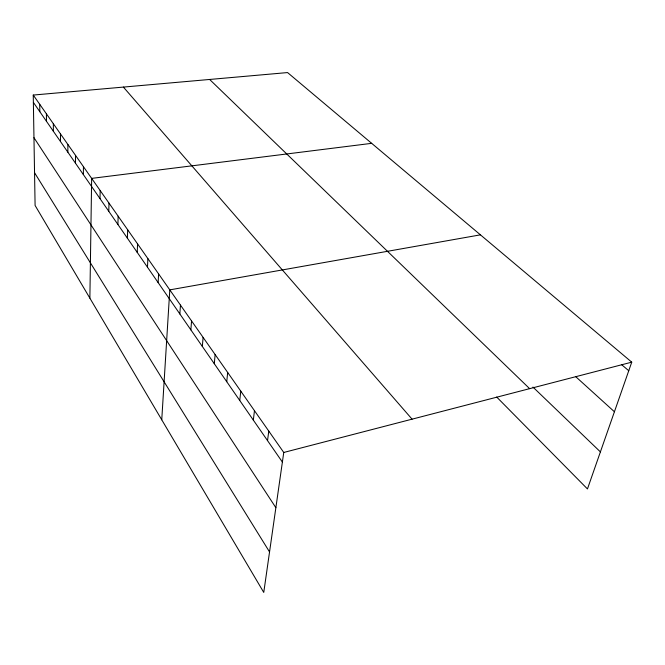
<?xml version="1.0" encoding="UTF-8"?>
<svg xmlns="http://www.w3.org/2000/svg" width="665" height="665" viewBox="0 0 665 665"><rect width="100%" height="100%" fill="white"/><g stroke="black" fill="none" stroke-linecap="round" stroke-linejoin="round"><path stroke-width="1" d="M67.863 152.202L67.872 144.463M75.478 163.208L75.527 155.377M83.366 174.596L83.441 166.682M89.875 298.161L91.654 178.386L371.677 143.341M99.999 198.627L100.166 190.531M108.786 211.32L108.994 203.124M117.905 224.487L118.154 216.2M127.381 238.17L127.68 229.791M137.223 252.392L137.58 243.914M147.472 267.197L147.879 258.619M158.137 282.6L158.611 273.922M161.753 419.798L169.791 289.874L480.438 234.845M179.849 313.963L180.456 305.094M190.872 329.882L191.553 320.921M202.343 346.448L203.099 337.396M214.288 363.705L215.136 354.561M226.748 381.702L227.679 372.466M239.749 400.48L240.78 391.153M253.332 420.097L254.462 410.679M267.529 440.604L268.776 431.095M33.25 95.062L283.756 452.466L263.764 592.432L35.095 205.46L33.25 95.062L287.563 72.568L631.75 362.159L587.461 488.941L496.689 397.03M283.756 452.466L631.75 362.159M621.817 364.827L628.758 370.738M575.848 376.781L614.427 411.76M532.956 387.08L600.404 451.892M209.633 79.459L529.639 388.659M123.391 87.09L412.076 419.166M33.375 102.385L282.384 462.067M33.965 137.697L275.867 507.703M34.547 172.717L269.549 551.95M39.734 104.314L39.825 111.712M46.425 113.856L46.492 121.346M53.333 123.723L53.383 131.288M60.482 133.914L60.498 141.57"/></g></svg>
